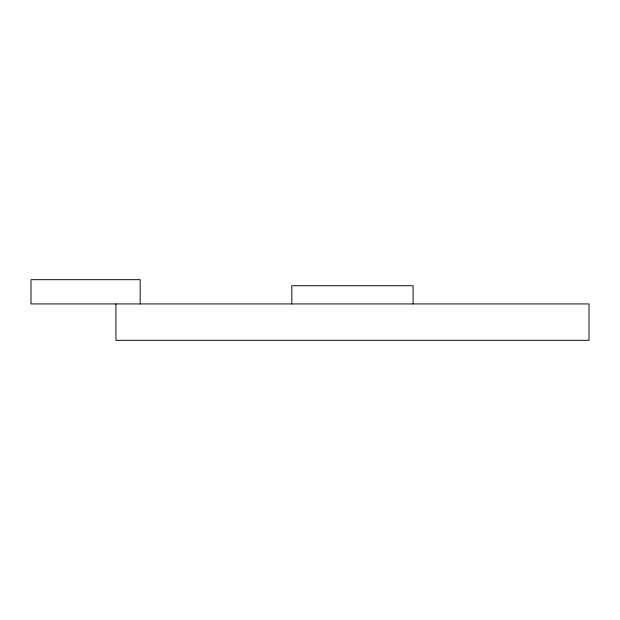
<?xml version="1.0" encoding="UTF-8"?>
<svg xmlns="http://www.w3.org/2000/svg" width="620" height="620" viewBox="0 0 620 620"><rect width="100%" height="100%" fill="white"/><g stroke="black" fill="none" stroke-linecap="round" stroke-linejoin="round"><path stroke-width="0.93" d="M413.106 303.932L413.106 285.743L291.803 285.743L291.803 303.932M140.174 303.932L140.174 279.674L31 279.674L31 303.932L589 303.932L589 340.326L115.917 340.326L115.917 303.932"/></g></svg>
